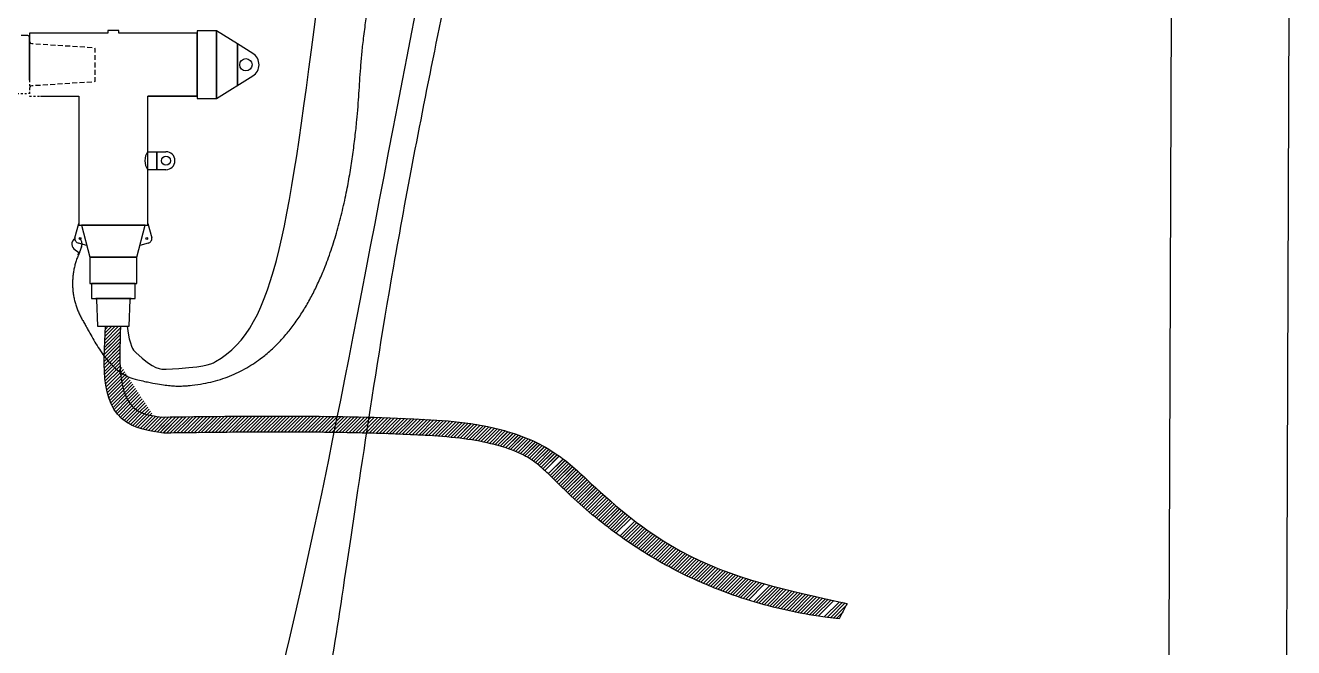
# Model space of a CAD drawing. Header units: feet. Extents: x -208 to 2089, y -974 to 342.
# Drawn here: x 740.3 to 804.9, y 179.7 to 211.4 of the extents above; entities that cross this region are included whole.
import ezdxf

# ---------------------------------------------------------------- set-up
doc = ezdxf.new("R2010")
doc.units = ezdxf.units.FT
doc.header["$MEASUREMENT"] = 0
doc.linetypes.add('HIDDEN', pattern=[0.375, 0.25, -0.125])
for name, color, linetype in [('CABLE', 2, 'Continuous'), ('E-DETL', 7, 'Continuous'), ('E-EQPM-ENCL', 8, 'Continuous'), ('E-EQPM-HRDW', 16, 'Continuous'), ('E-GRND', 3, 'Continuous'), ('G-ANNO-NONPLOT', 181, 'Continuous')]:
    doc.layers.add(name, color=color, linetype=linetype)
pattern_1 = [(45, (-6021032.018172073, -2130892.294714497), (-0.08750446417183527, 0.08750446417183527), [])]

msp = doc.modelspace()

# ---------------------------------------------------------------- hatches: boundary and pattern name
at = {"layer": 'G-ANNO-NONPLOT', "true_color": 0xf8d731}
h = msp.add_hatch(dxfattribs=at)
h.set_pattern_fill('ANSI31', color=40, scale=0.9900000000000001)
h.set_pattern_definition(pattern_1)
edge = h.paths.add_edge_path()
edge.add_arc((746.0531526541845, 198.1935945874525), 3.371146855893491, 239.8637622350721, 254.1366037049093, ccw=False)
edge.add_spline(control_points=[(744.3606420213864, 195.2781119718661), (744.2711613540114, 193.4600925193613), (744.3278163381428, 190.826518336728), (747.4173247468234, 190.5902509837856), (747.4173247468234, 190.5902509837856)], knot_values=[83.43145569272993, 83.43145569272993, 83.43145569272993, 83.43145569272993, 87.87574356637529, 89.95647029016055, 89.95647029016055, 89.95647029016055, 89.95647029016055], weights=[1, 1, 1, 1, 1], degree=3, periodic=0)
edge.add_spline(control_points=[(747.4173247468234, 190.5902509837856), (747.8293973299251, 190.5955376270672), (748.2410120934755, 190.6008182693718), (750.7135112526403, 190.631166532587), (752.7633866955102, 190.6505108694059), (755.8213853788138, 190.6283714998958), (756.8379163265736, 190.6124808829722), (758.3585880397395, 190.5707350014222), (758.8647915170104, 190.5538356312995), (759.8758432807908, 190.5132220405599), (760.3836422021077, 190.4904177742524), (761.4965677828104, 190.4240399328505), (762.0957308047027, 190.3744925194865), (763.2082303705201, 190.2272270898779), (763.7242078621448, 190.1324793868212), (764.7108833779157, 189.8779522161444), (765.1681632677601, 189.7202827203532), (765.717655920288, 189.4599619241876), (765.8678529335693, 189.3787461216075), (766.1419802222908, 189.2095442939994), (766.2604378553615, 189.1257342858685), (766.5447458250956, 188.8984910742824), (766.7062408345328, 188.7551898671759), (767.0579608407379, 188.4230193998178), (767.2480530234561, 188.2342874891569), (767.6638032308356, 187.8235477632356), (767.8944069453091, 187.5988841936437), (768.9230773848058, 186.6392631595468), (769.7692333728583, 185.9425208437701), (771.5607891668142, 184.6666234614772), (772.5097443981604, 184.0867344201056), (774.2198528608815, 183.2105640000177), (774.961557052894, 182.8791909827364), (776.8912596775726, 182.1347497356569), (778.1005443975837, 181.7767398929668), (779.9437938191504, 181.3888556025436), (780.5631076282398, 181.2844444000607), (781.3817381224171, 181.180855488356), (781.5788160346956, 181.1586915156317), (781.7757650426165, 181.139099848408)], knot_values=[0, 0, 0, 0, 1.248940863479177, 1.248940863479177, 7.510492271591446, 7.510492271591446, 10.64126797564758, 10.64126797564758, 12.20665582767566, 12.20665582767566, 13.77204367970373, 13.77204367970373, 15.77184317922644, 15.77184317922644, 17.66237193590699, 17.66237193590699, 19.55290069258755, 19.55290069258755, 20.34553650617276, 20.34553650617276, 21.13817231975798, 21.13817231975798, 21.99962579107284, 21.99962579107284, 22.86179158790927, 22.86179158790927, 23.72395738474571, 23.72395738474571, 26.70471573263455, 26.70471573263455, 29.68547408052339, 29.68547408052339, 31.86214855415614, 31.86214855415614, 35.23481619579239, 35.23481619579239, 36.92115001661051, 36.92115001661051, 37.45383673220445, 37.45383673220445, 37.45383673220445, 37.45383673220445], weights=[1, 1, 1, 1, 1, 1, 1, 1, 1, 1, 1, 1, 1, 1, 1, 1, 1, 1, 1, 1, 1, 1, 1, 1, 1, 1, 1, 1, 1, 1, 1, 1, 1, 1, 1, 1, 1, 1, 1, 1], degree=3, periodic=0)
edge.add_spline(control_points=[(781.7757650426165, 181.139099848408), (781.9135950150476, 181.3995171151569), (782.0514249874786, 181.6599343819057), (782.1892549589784, 181.9203516477232)], knot_values=[37.45383673220445, 37.45383673220445, 37.45383673220445, 37.45383673220445, 38.45383673220445, 38.45383673220445, 38.45383673220445, 38.45383673220445], weights=[1, 1, 1, 1], degree=3, periodic=0)
edge.add_spline(control_points=[(782.1892549589784, 181.9203516477232), (779.2277756322683, 182.5491033168023), (774.4825233322144, 183.5565678206717), (770.025669897771, 187.1170141268035), (767.4087550890208, 189.6945056602804), (764.2351585327224, 191.0702835162615), (757.3923634363846, 191.5365782160757), (751.5584983181716, 191.4622215614168), (747.295957053876, 191.4078925186282)], knot_values=[38.45383673220445, 38.45383673220445, 38.45383673220445, 38.45383673220445, 47.46530847609966, 52.8931430027568, 55.44213900193881, 58.48591759060378, 63.24841332338417, 76.16766898730667, 76.16766898730667, 76.16766898730667, 76.16766898730667], weights=[1, 1, 1, 1, 1, 1, 1, 1, 1], degree=3, periodic=0)
edge.add_spline(control_points=[(747.295957053876, 191.4078925186282), (746.9294036718593, 191.4512525316773), (745.2672869664193, 191.6478661922251), (745.0964540679515, 193.4050102298593), (745.1316673614592, 194.9508340381531)], knot_values=[76.16766898730667, 76.16766898730667, 76.16766898730667, 76.16766898730667, 77.22583108524645, 80.96584840572132, 80.96584840572132, 80.96584840572132, 80.96584840572132], weights=[1, 1, 1, 1, 1], degree=3, periodic=0)
edge = h.paths.add_edge_path()
edge.add_spline(control_points=[(745.1316673623905, 194.9508340381531), (745.1397045812146, 195.3036588993368), (745.1565131720663, 195.6656624241245), (745.1733217638493, 196.0276659484466)], knot_values=[80.96584840608911, 80.96584840608911, 80.96584840608911, 80.96584840608911, 81.81948456108434, 81.81948456108434, 81.81948456108434, 81.81948456108434], weights=[1, 1, 1, 1], degree=3, periodic=0)
edge.add_spline(control_points=[(745.1733217638493, 196.0276659484466), (745.0980012592436, 196.0276659484466), (745.0226807574318, 196.0276659484466), (744.9473602537573, 196.0276659484466)], knot_values=[81.81948456108434, 81.81948456108434, 81.81948456108434, 81.81948456108434, 82.11226807174496, 82.11226807174496, 82.11226807174496, 82.11226807174496], weights=[1, 1, 1, 1], degree=3, periodic=0)
edge.add_spline(control_points=[(744.9473602537573, 196.0276659484466), (744.8686980668963, 196.0276659484466), (744.7900358809666, 196.0276659484466), (744.7113736931742, 196.0276659484466)], knot_values=[82.11226807174496, 82.11226807174496, 82.11226807174496, 82.11226807174496, 82.4180412693049, 82.4180412693049, 82.4180412693049, 82.4180412693049], weights=[1, 1, 1, 1], degree=3, periodic=0)
edge.add_spline(control_points=[(744.7113736931742, 196.0276659484466), (744.6720425988124, 196.0276659484466), (744.6327115053818, 196.0276659484466), (744.5933804119513, 196.0276659484466)], knot_values=[82.4180412693049, 82.4180412693049, 82.4180412693049, 82.4180412693049, 82.57092786788061, 82.57092786788061, 82.57092786788061, 82.57092786788061], weights=[1, 1, 1, 1], degree=3, periodic=0)
edge.add_spline(control_points=[(744.5933804119513, 196.0276659484466), (744.5615946313874, 196.0276659484466), (744.5298088508234, 196.0276659484466), (744.4980230702595, 196.0276659484466)], knot_values=[82.57092786788061, 82.57092786788061, 82.57092786788061, 82.57092786788061, 82.69448456108434, 82.69448456108434, 82.69448456108434, 82.69448456108434], weights=[1, 1, 1, 1], degree=3, periodic=0)
edge.add_spline(control_points=[(744.4980230702595, 196.0276659484466), (744.4819445301355, 196.0276659484466), (744.4658659890802, 196.0276659484466), (744.4497874489562, 196.0276659484466)], knot_values=[82.69448456108434, 82.69448456108434, 82.69448456108434, 82.69448456108434, 82.75698456108434, 82.75698456108434, 82.75698456108434, 82.75698456108434], weights=[1, 1, 1, 1], degree=3, periodic=0)
edge.add_spline(control_points=[(744.4497874489562, 196.0276659484466), (744.4417481784285, 196.0276659484466), (744.4337089079008, 196.0276659484466), (744.4256696364419, 196.0276659484466)], knot_values=[82.75698456108434, 82.75698456108434, 82.75698456108434, 82.75698456108434, 82.78823456108434, 82.78823456108434, 82.78823456108434, 82.78823456108434], weights=[1, 1, 1, 1], degree=3, periodic=0)
edge.add_spline(control_points=[(744.4256696364419, 196.0276659484466), (744.4216500016437, 196.0276659484466), (744.4176303668455, 196.0276659484466), (744.413610731116, 196.0276659484466)], knot_values=[82.78823456108434, 82.78823456108434, 82.78823456108434, 82.78823456108434, 82.80385956108434, 82.80385956108434, 82.80385956108434, 82.80385956108434], weights=[1, 1, 1, 1], degree=3, periodic=0)
edge.add_spline(control_points=[(744.4015532991425, 196.0276659484466), (744.4015528083355, 196.0276659484466), (744.4015523175285, 196.0276659484466), (744.4015518257902, 196.0276659484466), (744.3877130037681, 195.7792483795879), (744.3729633613066, 195.5284502608215), (744.3606420213864, 195.2781119718661)], knot_values=[82.8194826537357, 82.8194826537357, 82.8194826537357, 82.8194826537357, 82.81948456108434, 82.81948456108434, 82.81948456108434, 83.43145569272993, 83.43145569272993, 83.43145569272993, 83.43145569272993], weights=[1, 1, 1, 1, 1, 1, 1], degree=3, periodic=0)
edge.add_spline(control_points=[(744.3606420213864, 195.2781119718661), (744.2711613540114, 193.4600925193613), (744.3278163381428, 190.826518336728), (747.4173247468234, 190.5902509837856), (747.4173247468234, 190.5902509837856)], knot_values=[83.43145569272993, 83.43145569272993, 83.43145569272993, 83.43145569272993, 87.87574356637529, 89.95647029016055, 89.95647029016055, 89.95647029016055, 89.95647029016055], weights=[1, 1, 1, 1, 1], degree=3, periodic=0)
edge.add_arc((746.0531526541845, 198.1935945874525), 3.371146855971749, 239.8637622350721, 254.1366037221246)
h = msp.add_hatch(dxfattribs=at)
h.set_pattern_fill('ANSI31', color=40, scale=0.9900000000000001)
h.set_pattern_definition(pattern_1)
edge = h.paths.add_edge_path()
edge.add_spline(control_points=[(744.3606420223177, 195.2781119718661), (744.2711613530801, 193.4600925193613), (744.3278163372115, 190.826518336728), (747.4173247468234, 190.5902509837856), (747.4173247468234, 190.5902509837856)], knot_values=[83.43145569309515, 83.43145569309515, 83.43145569309515, 83.43145569309515, 87.87574356637529, 89.95647029016055, 89.95647029016055, 89.95647029016055, 89.95647029016055], weights=[1, 1, 1, 1, 1], degree=3, periodic=0)
edge.add_spline(control_points=[(747.4173247468234, 190.5902509837856), (747.8293973299251, 190.5955376270672), (748.2410120934755, 190.6008182693718), (750.7135112526403, 190.631166532587), (752.7633866955102, 190.6505108694059), (755.8213853788138, 190.6283714998958), (756.8379163265736, 190.6124808829722), (758.3585880397395, 190.5707350014222), (758.8647915170104, 190.5538356312995), (759.8758432807908, 190.5132220405599), (760.3836422021077, 190.4904177742524), (761.4965677828104, 190.4240399328505), (762.0957308047027, 190.3744925194865), (763.2082303705201, 190.2272270898779), (763.7242078621448, 190.1324793868212), (764.7108833779157, 189.8779522161444), (765.1681632677601, 189.7202827203532), (765.717655920288, 189.4599619241876), (765.8678529335693, 189.3787461216075), (766.1419802222908, 189.2095442939994), (766.2604378553615, 189.1257342858685), (766.5447458250956, 188.8984910742824), (766.7062408345328, 188.7551898671759), (767.0579608407379, 188.4230193998178), (767.2480530234561, 188.2342874891569), (767.6638032308356, 187.8235477632356), (767.8944069453091, 187.5988841936437), (768.9230773848058, 186.6392631595468), (769.7692333728583, 185.9425208437701), (771.5607891668142, 184.6666234614772), (772.5097443981604, 184.0867344201056), (774.2198528608815, 183.2105640000177), (774.961557052894, 182.8791909827364), (776.8912596775726, 182.1347497356569), (778.1005443975837, 181.7767398929668), (779.9437938191504, 181.3888556025436), (780.5631076282398, 181.2844444000607), (781.3817381224171, 181.180855488356), (781.5788160346956, 181.1586915156317), (781.7757650426165, 181.139099848408)], knot_values=[0, 0, 0, 0, 1.248940863479177, 1.248940863479177, 7.510492271591446, 7.510492271591446, 10.64126797564758, 10.64126797564758, 12.20665582767566, 12.20665582767566, 13.77204367970373, 13.77204367970373, 15.77184317922644, 15.77184317922644, 17.66237193590699, 17.66237193590699, 19.55290069258755, 19.55290069258755, 20.34553650617276, 20.34553650617276, 21.13817231975798, 21.13817231975798, 21.99962579107284, 21.99962579107284, 22.86179158790927, 22.86179158790927, 23.72395738474571, 23.72395738474571, 26.70471573263455, 26.70471573263455, 29.68547408052339, 29.68547408052339, 31.86214855415614, 31.86214855415614, 35.23481619579239, 35.23481619579239, 36.92115001661051, 36.92115001661051, 37.45383673220445, 37.45383673220445, 37.45383673220445, 37.45383673220445], weights=[1, 1, 1, 1, 1, 1, 1, 1, 1, 1, 1, 1, 1, 1, 1, 1, 1, 1, 1, 1, 1, 1, 1, 1, 1, 1, 1, 1, 1, 1, 1, 1, 1, 1, 1, 1, 1, 1, 1, 1], degree=3, periodic=0)
edge.add_spline(control_points=[(781.7757650426165, 181.139099848408), (781.9135950150476, 181.3995171151569), (782.0514249874786, 181.6599343819057), (782.1892549589784, 181.9203516477232)], knot_values=[37.45383673220445, 37.45383673220445, 37.45383673220445, 37.45383673220445, 38.45383673220445, 38.45383673220445, 38.45383673220445, 38.45383673220445], weights=[1, 1, 1, 1], degree=3, periodic=0)
edge.add_spline(control_points=[(782.1892549589784, 181.9203516477232), (779.2277756322683, 182.5491033168023), (774.4825233322144, 183.5565678206717), (770.025669897771, 187.1170141268035), (767.4202977985651, 189.7060445770135), (764.2351585327224, 191.0702835162615), (757.3923634363846, 191.5365782160757), (751.5584983181716, 191.4622215614168), (747.295957053876, 191.4078925186282)], knot_values=[38.45383673220445, 38.45383673220445, 38.45383673220445, 38.45383673220445, 47.46530847609966, 52.8931430027568, 55.44213900193881, 58.48591759060378, 63.24841332338417, 76.16766898730667, 76.16766898730667, 76.16766898730667, 76.16766898730667], weights=[1, 1, 1, 1, 1, 1, 1, 1, 1], degree=3, periodic=0)
edge.add_spline(control_points=[(747.295957053876, 191.4078925186282), (746.9294036718593, 191.4512525316773), (745.2672869664193, 191.6478661922251), (745.0964540698142, 193.4050102298593), (745.1316673614592, 194.9508340381531)], knot_values=[76.16766898730667, 76.16766898730667, 76.16766898730667, 76.16766898730667, 77.22583108524645, 80.96584840571971, 80.96584840571971, 80.96584840571971, 80.96584840571971], weights=[1, 1, 1, 1, 1], degree=3, periodic=0)
edge.add_arc((746.0531526541845, 198.1935945874525), 3.371146855908663, 239.8637622525581, 254.13660368983568, ccw=False)

# ---------------------------------------------------------------- linework, layer by layer
at = {"layer": 'CABLE', "flags": 128}
msp.add_lwpolyline([(742.8576246861876, 199.9213535375407), (743.0933844017372, 199.7592079112751), (743.0381400900469, 199.7703573177082), (743.0655914841727, 199.7420537289677), (743.0319902141155, 199.7490197102984), (743.0594536809758, 199.7207580077907), (743.0258403372527, 199.7276821028886), (743.053303804113, 199.6994204003809), (743.0196904603899, 199.7063444954788), (743.0471539281816, 199.6780827929711), (742.9765009468929, 199.6928121088517)], dxfattribs=at)
msp.add_lwpolyline([(742.8576246861876, 199.9213535375407), (743.0933844017372, 199.7592079112751), (743.0381400900469, 199.7703573177082), (743.0655914841727, 199.7420537289677), (743.0319902141155, 199.7490197102984), (743.0594536809758, 199.7207580077907), (743.0258403372527, 199.7276821028886), (743.053303804113, 199.6994204003809), (743.0196904603899, 199.7063444954788), (743.0471539281816, 199.6780827929711), (742.9765009468929, 199.6928121088517)], dxfattribs=at)
at = {"layer": 'CABLE'}
for centre, radius, start, end in [((742.9988937777043, 200.2040071808246), 0.3159905665009947, 120.3840937059685, 243.444311530446), ((742.9988937777043, 200.2040071808246), 0.3159905665009947, 120.3840937059685, 243.444311530446), ((742.8577033214779, 200.2244753268992), 0.3521175017524268, 339.1882974764593, 55.46745718433921)]:
    msp.add_arc(centre, radius, start, end, dxfattribs=at)
for points, knots in [([(743.186846254258, 200.0993687198011), (743.1357049009339, 199.9636503611205), (743.0845635457472, 199.8279320024399), (743.0334221942858, 199.6922136446906), (742.548386741294, 198.5892265620155), (742.6184040548789, 197.3863394208697), (743.2281350138173, 196.3470761929152), (743.8378659708933, 195.3078129649607), (744.5253488420085, 193.6484938919989), (747.4497427324341, 192.9794153733624), (755.1324844284491, 192.7935648676453), (757.147265542163, 203.2611716617344), (757.449238877608, 210.769627739161), (758.6478660235689, 217.4045932548565), (760.1230951024727, 228.1864093564895), (762.0932755021886, 246.4480132129488), (764.1980541812763, 246.6625263080446)], [0, 0, 0, 0, 1, 1, 1, 1.944874303418962, 1.944874303418962, 1.944874303418962, 2.889748606837923, 2.889748606837923, 3.889748606837923, 18.19484945523579, 20.46486890417156, 24.55605691968662, 27.64293239639137, 30.11808141614047, 30.11808141614047, 30.11808141614047, 30.11808141614047]), ([(743.186846254258, 167.9344635498223), (743.1357049009339, 167.7987451902104), (743.0845635457472, 167.6630268315298), (743.0334221942858, 167.5273084737805), (742.548386741294, 166.4243213911055), (742.6184040548789, 165.221434250891), (743.2281350138173, 164.1821710220052), (743.8378659708933, 163.1429077940506), (744.8537330179051, 162.4949463414473), (746.0531838330016, 162.3802396091146), (746.7831621820615, 162.4743656892774), (747.5131405329839, 162.5684917685089), (757.147265542163, 171.096266489893), (753.8109924549744, 180.6670672934947), (768.2534554264084, 241.4942676000742), (768.7917882184074, 245.3203521188793), (770.772374613075, 246.7026890390066)], [0, 0, 0, 0, 1, 1, 1, 1.944874303418962, 1.944874303418962, 1.944874303418962, 2.889748606837923, 2.889748606837923, 2.889748606837923, 3.889748606837923, 3.889748606837923, 20.46486890417156, 27.64293239639137, 30.11808141614047, 30.11808141614047, 30.11808141614047, 30.11808141614047])]:
    msp.add_rational_spline(points, [1, 1, 1, 1, 0.9269745925845593, 0.9269745925845593, 1, 0.9269745925845593, 0.9269745925845593, 1, 1, 1, 1, 1, 1, 1, 1], degree=3, knots=knots, dxfattribs=at)
msp.add_open_spline([(747.4173247477547, 190.5902509842513), (747.8293973299251, 190.5955376275328), (748.2410120925442, 190.6008182693718), (750.7135112526403, 190.6311665330527), (752.7633866964416, 190.6505108694059), (755.8213853797452, 190.6283714998958), (756.8379163256423, 190.6124808829722), (758.3585880397395, 190.5707350014222), (758.8647915160791, 190.5538356308339), (759.8758432807908, 190.5132220410255), (760.3836422021077, 190.4904177742524), (761.4965677818791, 190.4240399323849), (762.0957308037714, 190.3744925190208), (763.2082303705201, 190.2272270903436), (763.7242078630761, 190.1324793868212), (764.710883378847, 189.8779522166101), (765.1681632677601, 189.7202827208189), (765.7176559193567, 189.4599619241876), (765.8678529335693, 189.3787461216075), (766.1419802232222, 189.2095442939994), (766.2604378553615, 189.1257342858685), (766.5447458250956, 188.8984910738168), (766.7062408345328, 188.7551898671759), (767.0579608416692, 188.4230194002835), (767.2480530234561, 188.2342874896226), (767.6638032308356, 187.8235477632356), (767.8944069443778, 187.5988841936437), (768.9230773857371, 186.6392631590811), (769.7692333719269, 185.9425208442358), (771.5607891677455, 184.6666234614772), (772.5097443981604, 184.0867344201056), (774.2198528608815, 183.2105640000177), (774.961557052894, 182.8791909827364), (776.8912596775726, 182.1347497351912), (778.1005443966524, 181.7767398929668), (779.9437938182191, 181.3888556030092), (780.5631076282398, 181.284444399595), (781.3817381224171, 181.1808554888216), (781.5788160337643, 181.1586915156317), (781.7757650426165, 181.1390998479424), (781.9135950150476, 181.3995171156225), (782.0514249874786, 181.6599343814401), (782.1892549580471, 181.9203516472576), (779.2277756331996, 182.5491033163366), (774.4825233331458, 183.5565678202061), (770.0256698987023, 187.1170141272692), (767.4202977976338, 189.7060445774791), (764.2351585327224, 191.0702835157958), (757.3923634363846, 191.5365782160757), (751.5584983191029, 191.4622215614168), (747.2959570548073, 191.4078925181625), (746.9294036718593, 191.4512525316773), (744.9715825355188, 191.682845402926), (745.0828700623051, 194.0796243403552), (745.1733217647807, 196.0276659489123), (744.9160651190714, 196.0276659489123), (744.6588084733621, 196.0276659489123), (744.4015518257902, 196.0276659489123), (744.2872120028869, 193.9751776777653), (744.0380560717122, 190.8486774903236), (747.4173247477547, 190.5902509842513), (747.4173247477547, 190.5902509842513)], degree=3, knots=[0, 0, 0, 0, 1.248940863479177, 1.248940863479177, 7.510492271591446, 7.510492271591446, 10.64126797564758, 10.64126797564758, 12.20665582767566, 12.20665582767566, 13.77204367970373, 13.77204367970373, 15.77184317922644, 15.77184317922644, 17.66237193590699, 17.66237193590699, 19.55290069258755, 19.55290069258755, 20.34553650617276, 20.34553650617276, 21.13817231975798, 21.13817231975798, 21.99962579107284, 21.99962579107284, 22.86179158790927, 22.86179158790927, 23.72395738474571, 23.72395738474571, 26.70471573263455, 26.70471573263455, 29.68547408052339, 29.68547408052339, 31.86214855415614, 31.86214855415614, 35.23481619579239, 35.23481619579239, 36.92115001661051, 36.92115001661051, 37.45383673220445, 37.45383673220445, 37.45383673220445, 38.45383673220445, 38.45383673220445, 38.45383673220445, 47.46530847609966, 52.8931430027568, 55.44213900193881, 58.48591759060378, 63.24841332338417, 76.16766898730667, 76.16766898730667, 76.16766898730667, 77.22583108524645, 81.81948456108434, 81.81948456108434, 81.81948456108434, 82.81948456108434, 82.81948456108434, 82.81948456108434, 87.87574356637529, 89.95647029016055, 89.95647029016055, 89.95647029016055, 89.95647029016055], dxfattribs=at)
at = {"layer": 'E-DETL', "color": 41}
for p, q in [((744.5163492782549, 210.9502338007537), (740.5319424028085, 210.9502338007537)), ((740.5319424028085, 210.9502338007537), (740.5319424028085, 208.5603414172751)), ((744.5163492782549, 210.9502338007537), (740.5319424028085, 210.9502338007537)), ((740.5319424028085, 210.9502338007537), (740.5319424028085, 208.5603414172751)), ((745.0866826734082, 211.0862635215258), (744.5163492782549, 211.0862635215258)), ((744.5163492782549, 211.0862635215258), (744.5163492782549, 210.9502338007537)), ((745.0866826734082, 211.0862635215258), (744.5163492782549, 211.0862635215258)), ((744.5163492782549, 211.0862635215258), (744.5163492782549, 210.9502338007537)), ((745.0866826734082, 210.9502338007537), (745.0866826734082, 211.0862635215258)), ((745.0866826734082, 210.9502338007537), (745.0866826734082, 211.0862635215258)), ((749.0710895116017, 210.9502338007537), (745.0866826734082, 210.9502338007537)), ((749.0710895116017, 210.9502338007537), (745.0866826734082, 210.9502338007537)), ((749.0710895116017, 211.0758094628786), (749.0710895116017, 207.6224778843557)), ((750.0599980865181, 211.0758094628786), (749.0710895116017, 211.0758094628786)), ((749.0710895116017, 211.0758094628786), (749.0710895116017, 207.6224778843557)), ((750.0599980865181, 211.0758094628786), (749.0710895116017, 211.0758094628786)), ((749.0710895116017, 207.7480535464806), (749.0710895116017, 210.9502338007537)), ((749.0710895116017, 207.7480535464806), (749.0710895116017, 210.9502338007537)), ((751.122148697129, 210.4127106004839), (750.0599980865181, 211.0758094628786)), ((750.0599980865181, 211.0758094628786), (750.0599980865181, 207.6224778843557)), ((750.0599980865181, 207.6224778843557), (750.0599980865181, 211.0758094628786)), ((751.122148697129, 210.4127106004839), (750.0599980865181, 211.0758094628786)), ((750.0599980865181, 211.0758094628786), (750.0599980865181, 207.6224778843557)), ((750.0599980865181, 207.6224778843557), (750.0599980865181, 211.0758094628786)), ((751.908653531088, 209.9216969906797), (751.122148697129, 210.4127106004839)), ((751.122148697129, 210.4127106004839), (751.122148697129, 208.2855766014641)), ((751.122148697129, 208.2855766014641), (751.122148697129, 210.4127106004839)), ((751.908653531088, 209.9216969906797), (751.122148697129, 210.4127106004839)), ((751.122148697129, 210.4127106004839), (751.122148697129, 208.2855766014641)), ((751.122148697129, 208.2855766014641), (751.122148697129, 210.4127106004839)), ((750.0599980865181, 207.6224778843557), (751.908653531088, 208.7765903565546)), ((750.0599980865181, 207.6224778843557), (751.908653531088, 208.7765903565546)), ((741.0952024356038, 207.7480535464806), (743.038213490373, 207.7480535464806)), ((741.0952024356038, 207.7480535464806), (743.038213490373, 207.7480535464806)), ((743.038213490373, 207.7480535464806), (743.038213490373, 201.1762380985988)), ((743.038213490373, 207.7480535464806), (743.038213490373, 201.1762380985988)), ((746.5648184426636, 201.1762380985988), (746.5648184426636, 207.7480535464806)), ((746.5648184426636, 207.7480535464806), (749.0710895116017, 207.7480535464806)), ((746.5648184426636, 201.1762380985988), (746.5648184426636, 207.7480535464806)), ((746.5648184426636, 207.7480535464806), (749.0710895116017, 207.7480535464806)), ((749.0710895116017, 207.6224778843557), (750.0599980865181, 207.6224778843557)), ((749.0710895116017, 207.6224778843557), (750.0599980865181, 207.6224778843557)), ((746.5648184426636, 204.9201436768731), (747.0228163701058, 204.9201436768731)), ((746.5648184426636, 204.9201436768731), (747.0228163701058, 204.9201436768731)), ((747.0228163701058, 204.9201436768731), (747.480814297548, 204.9201436768731)), ((747.0228163701058, 204.9201436768731), (747.0228163701058, 204.0041478224543)), ((747.0228163701058, 204.0041478224543), (747.0228163701058, 204.9201436768731)), ((747.0228163701058, 204.9201436768731), (747.480814297548, 204.9201436768731)), ((747.0228163701058, 204.9201436768731), (747.0228163701058, 204.0041478224543)), ((747.0228163701058, 204.0041478224543), (747.0228163701058, 204.9201436768731)), ((747.480814297548, 204.0041478224543), (746.5648184426636, 204.0041478224543)), ((747.480814297548, 204.0041478224543), (746.5648184426636, 204.0041478224543)), ((742.8393957753242, 200.5379052930025), (743.038213490373, 201.2578982114305)), ((742.8393957753242, 200.5379052930025), (743.038213490373, 201.2578982114305)), ((743.038213490373, 201.1762380985988), (743.1794861283661, 201.1762380985988)), ((743.038213490373, 201.1762380985988), (743.1794861283661, 201.1762380985988)), ((743.1794861283661, 201.1762380985988), (743.5980927002192, 199.554239562664)), ((746.4235458046705, 201.1762380985988), (743.1794861283661, 201.1762380985988)), ((743.1794861283661, 201.1762380985988), (746.5648184426636, 201.1762380985988)), ((743.1794861283661, 201.1762380985988), (743.5980927002192, 199.554239562664)), ((746.4235458046705, 201.1762380985988), (743.1794861283661, 201.1762380985988)), ((743.1794861283661, 201.1762380985988), (746.5648184426636, 201.1762380985988)), ((746.0049392141909, 199.554239562664), (746.4235458046705, 201.1762380985988)), ((746.0049392141909, 199.554239562664), (746.4235458046705, 201.1762380985988)), ((746.5648184426636, 201.2578982114305), (746.7636361586437, 200.5379052930025)), ((746.5648184426636, 201.2578982114305), (746.7636361586437, 200.5379052930025)), ((743.4463344829664, 200.1454812762772), (743.0330020932988, 200.2553600533379)), ((743.4463344829664, 200.1454812762772), (743.0330020932988, 200.2553600533379)), ((746.5700298397378, 200.2553600533379), (746.1566974500702, 200.1454812762772)), ((746.5700298397378, 200.2553600533379), (746.1566974500702, 200.1454812762772)), ((743.5980927002192, 199.554239562664), (743.5980927002192, 198.2043009045979)), ((746.0049392141909, 199.554239562664), (743.5980927002192, 199.554239562664)), ((743.5980927002192, 199.554239562664), (746.0049392141909, 199.554239562664)), ((743.5980927002192, 199.554239562664), (743.5980927002192, 198.2043009045979)), ((746.0049392141909, 199.554239562664), (743.5980927002192, 199.554239562664)), ((743.5980927002192, 199.554239562664), (746.0049392141909, 199.554239562664)), ((746.0049392141909, 198.2043009045979), (746.0049392141909, 199.554239562664)), ((746.0049392141909, 198.2043009045979), (746.0049392141909, 199.554239562664)), ((743.5980927002192, 198.2043009045979), (743.6922744837166, 198.2043009045979)), ((743.5980927002192, 198.2043009045979), (743.6922744837166, 198.2043009045979)), ((743.6922744837166, 198.2043009045979), (743.6922744837166, 197.4403924373423)), ((745.9107574502514, 198.2043009045979), (743.6922744837166, 198.2043009045979)), ((743.6922744837166, 198.2043009045979), (746.0049392141909, 198.2043009045979)), ((743.6922744837166, 198.2043009045979), (743.6922744837166, 197.4403924373423)), ((745.9107574502514, 198.2043009045979), (743.6922744837166, 198.2043009045979)), ((743.6922744837166, 198.2043009045979), (746.0049392141909, 198.2043009045979)), ((745.9107574502514, 197.4403924373423), (745.9107574502514, 198.2043009045979)), ((745.9107574502514, 197.4403924373423), (745.9107574502514, 198.2043009045979)), ((743.6922744837166, 197.4403924373423), (743.9015463673086, 197.4403924373423)), ((743.6922744837166, 197.4403924373423), (743.9015463673086, 197.4403924373423)), ((743.9015463673086, 197.4403924373423), (743.9486372581259, 197.3985130148453)), ((745.7014855666594, 197.4403924373423), (743.9015463673086, 197.4403924373423)), ((743.9015463673086, 197.4403924373423), (745.9107574502514, 197.4403924373423)), ((743.9015463673086, 197.4403924373423), (743.9486372581259, 197.3985130148453)), ((745.7014855666594, 197.4403924373423), (743.9015463673086, 197.4403924373423)), ((743.9015463673086, 197.4403924373423), (745.9107574502514, 197.4403924373423)), ((743.9486372581259, 197.3985130148453), (743.9905167537318, 196.0276659484466)), ((743.9486372581259, 197.3985130148453), (743.9905167537318, 196.0276659484466)), ((745.6125151802362, 196.0276659484466), (745.6543946935371, 197.3985130148453)), ((745.6125151802362, 196.0276659484466), (745.6543946935371, 197.3985130148453)), ((745.6543946935371, 197.3985130148453), (745.7014855666594, 197.4403924373423)), ((745.6543946935371, 197.3985130148453), (745.7014855666594, 197.4403924373423)), ((743.9905167537318, 196.0276659484466), (745.6125151802362, 196.0276659484466)), ((743.9905167537318, 196.0276659484466), (745.6125151802362, 196.0276659484466))]:
    msp.add_line(p, q, dxfattribs=at)
at = {"layer": 'E-DETL', "color": 41, "linetype": 'HIDDEN', "ltscale": 0.25}
for p, q in [((740.5319424028085, 208.5603414172751), (740.5319424028085, 207.7480535464806)), ((740.5319424028085, 208.5603414172751), (740.5319424028085, 207.7480535464806)), ((740.5319424028085, 207.7480535464806), (741.0952024356038, 207.7480535464806)), ((740.5319424028085, 207.7480535464806), (741.0952024356038, 207.7480535464806))]:
    msp.add_line(p, q, dxfattribs=at)
at = {"layer": 'E-DETL', "color": 41, "linetype": 'Continuous', "flags": 128}
msp.add_lwpolyline([(740.5319424028085, 208.5603414172751), (740.5319424028085, 210.5397293143419), (740.5319424028085, 210.7419118633939), (740.5095675344155, 210.8093060468768), (740.4421733504669, 210.8318157037234), (740.105202434449, 210.8318157037234)], dxfattribs=at)
msp.add_lwpolyline([(740.5319424028085, 208.5603414172751), (740.5319424028085, 210.5397293143419), (740.5319424028085, 210.7419118633939), (740.5095675344155, 210.8093060468768), (740.4421733504669, 210.8318157037234), (740.105202434449, 210.8318157037234)], dxfattribs=at)
at = {"layer": 'E-DETL', "color": 9, "linetype": 'HIDDEN', "flags": 128}
msp.add_lwpolyline([(740.5319424028085, 210.5397293143419), (740.5769617183641, 210.4499602620003), (740.6443559013815, 210.4274506046881), (743.8118825106458, 210.2252680551705), (743.8567670377479, 210.1803835289998), (743.8567670377479, 208.495528949376), (743.8118825106458, 208.4730192920638), (740.6443559013815, 208.2708367425462), (740.5769617183641, 208.2483270856997), (740.5319424028085, 208.1585580333581)], dxfattribs=at)
msp.add_lwpolyline([(740.5319424028085, 210.5397293143419), (740.5769617183641, 210.4499602620003), (740.6443559013815, 210.4274506046881), (743.8118825106458, 210.2252680551705), (743.8567670377479, 210.1803835289998), (743.8567670377479, 208.495528949376), (743.8118825106458, 208.4730192920638), (740.6443559013815, 208.2708367425462), (740.5769617183641, 208.2483270856997), (740.5319424028085, 208.1585580333581)], dxfattribs=at)
at = {"layer": 'E-DETL', "color": 41, "linetype": 'HIDDEN', "ltscale": 0.25, "flags": 128}
msp.add_lwpolyline([(740.5319424028085, 207.9563754838405), (740.5095675344155, 207.8889813003575), (740.4421733504669, 207.866471643511), (739.7682315184311, 207.866471643511), (739.7008373363451, 207.8889813003575), (739.6784624660895, 207.9563754838405)], dxfattribs=at)
msp.add_lwpolyline([(740.5319424028085, 207.9563754838405), (740.5095675344155, 207.8889813003575), (740.4421733504669, 207.866471643511), (739.7682315184311, 207.866471643511), (739.7008373363451, 207.8889813003575), (739.6784624660895, 207.9563754838405)], dxfattribs=at)
at = {"layer": 'E-DETL', "color": 41}
for centre, radius in [((751.551209436594, 209.3491436731515), 0.3139392318975229), ((751.551209436594, 209.3491436731515), 0.3139392318975229), ((747.480814297548, 204.4621457498965), 0.2289989635269782), ((747.480814297548, 204.4621457498965), 0.2289989635269782), ((743.1029735327274, 200.4985771076267), 0.04837731161099608), ((743.1029735327274, 200.4985771076267), 0.04837731161099608), ((746.5000583816827, 200.4985771076267), 0.04837731161099608), ((746.5000583816827, 200.4985771076267), 0.04837731161099608)]:
    msp.add_circle(centre, radius, dxfattribs=at)
for centre, radius, start, end in [((751.5512094906107, 209.3491436489371), 0.6749693109216345, 2.134434115628985e-06, 58.02353976246545), ((751.5512094906107, 209.3491436489371), 0.6749693109216345, 2.134434115628985e-06, 58.02353976246545), ((751.5512094906107, 209.3491436987629), 0.6749693109214976, 301.9764602375346, 359.9999978655659), ((751.5512094906107, 209.3491436987629), 0.6749693109214976, 301.9764602375346, 359.9999978655659), ((747.1391575512052, 204.4621457498965), 0.7345934338259636, 141.4299269244313, 218.5700730755687), ((747.1391575512052, 204.4621457498965), 0.7345934338259636, 141.4299269244313, 218.5700730755687), ((747.480814297548, 204.4621457498965), 0.4579979270539574, 270, 90), ((747.480814297548, 204.4621457498965), 0.4579979270539574, 270, 90), ((743.1004828576506, 200.5092037398813), 0.2626599399451946, 173.7266101101371, 214.4198144313626), ((743.1004828576506, 200.5092037398813), 0.2626599399451946, 173.7266101101371, 214.4198144313626), ((743.1004829666153, 200.5092037668896), 0.2626600445997193, 214.4198059283397, 255.113010186134), ((743.1004829666153, 200.5092037668896), 0.2626600445997193, 214.4198059283397, 255.113010186134), ((746.5025489682839, 200.5092037668896), 0.2626600445996699, 284.8869898138659, 325.5801940716603), ((746.5025489682839, 200.5092037668896), 0.2626600445996699, 284.8869898138659, 325.5801940716603), ((746.502549075386, 200.5092037398813), 0.2626599399451882, 325.5801855686374, 6.27338988986285), ((746.502549075386, 200.5092037398813), 0.2626599399451882, 325.5801855686374, 6.27338988986285)]:
    msp.add_arc(centre, radius, start, end, dxfattribs=at)
at = {"layer": 'E-EQPM-ENCL'}
for points in [[(680.0759010695429, 277.8518333974739), (804.9332027834416, 277.9213804085252), (804.4089974321932, 136.985998053055), (679.5516957192258, 136.916451041538)], [(686.053638116321, 271.855162137605), (798.9108319616453, 271.9180249450242), (798.4312603863464, 142.9826693124583), (685.5740665410221, 142.9198065050391)]]:
    msp.add_lwpolyline(points, close=True, dxfattribs=at)
at = {"layer": 'E-EQPM-HRDW'}
msp.add_lwpolyline([(749.0710895116017, 207.7480137794723), (746.5648184426636, 207.7480137794723)], dxfattribs=at)
msp.add_lwpolyline([(749.0710895116017, 207.7480137794723), (746.5648184426636, 207.7480137794723)], dxfattribs=at)
at = {"layer": 'E-GRND', "linetype": 'Continuous'}
msp.add_arc((742.8577033214779, 200.2244753268992), 0.3521175017524268, 339.1882974764593, 55.46745718433921, dxfattribs=at)
at = {"layer": 'E-GRND'}
for points in [[(745.5000750458375, 163.8634304389802), (745.6453039067374, 162.8125247363446), (746.8823900165544, 162.7018960755763), (748.1903396023945, 163.8176867798416), (749.5321027262644, 165.7276594251839), (754.3469977899031, 175.1619531330166), (766.3618325887755, 248.8530493885723), (770.6410247458653, 246.5826066578252)], [(745.5000750458375, 196.0283356108216), (745.6453039067374, 194.977429908186), (746.8521609137342, 193.8170712789965), (749.3515928237275, 193.92115718168), (753.1142208947376, 195.468569198109), (754.3469977899031, 207.3268583029953), (760.1405648550526, 247.8936862651703), (764.1980541812763, 246.6625263080446)]]:
    msp.add_open_spline(points, degree=3, knots=[0, 0, 0, 0, 0.001839303211986895, 0.01428361292388893, 0.09868133808196211, 1, 2, 2, 2, 2], dxfattribs=at)

doc.saveas('drawing.dxf')
